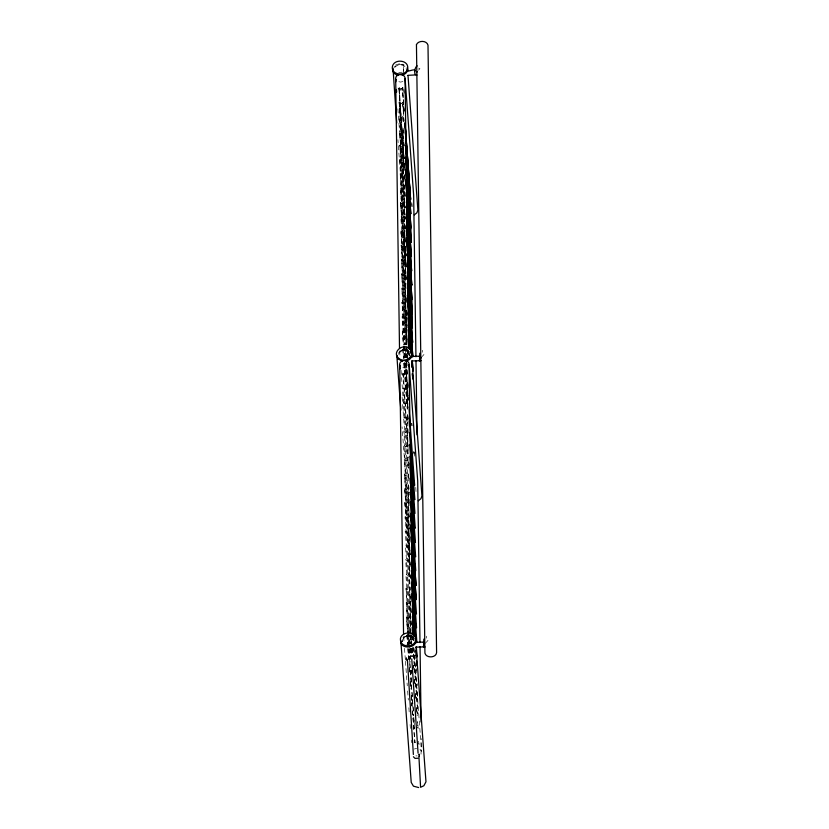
<?xml version="1.0" encoding="UTF-8"?>
<svg xmlns="http://www.w3.org/2000/svg" width="829" height="829" viewBox="0 0 829 829"><rect width="100%" height="100%" fill="white"/><g stroke="black" fill="none" stroke-linecap="round" stroke-linejoin="round"><path stroke-width="0.62" stroke-dasharray="4.14 3.11" d="M406.158 68.579L406.179 68.04M403.536 71.128L403.806 64.869L398.2 64.548L393.754 67.273M403.433 73.636L403.806 64.869M407.485 359.527L407.847 350.75L402.241 350.439L397.806 353.164M411.526 645.408L411.899 636.641L406.293 636.33L403.008 637.874M407.257 430.8L406.583 432.075L405.122 432.406M407.464 445.09L405.713 446.738L403.982 445.297L409.36 518.436M407.661 459.39L407.453 460.157M408.676 530.861L408.003 532.135L406.542 532.477M408.884 545.15L407.132 546.808L405.402 545.358L411.433 627.48M409.08 559.451L408.873 560.217M409.288 573.741L407.536 575.388L405.806 573.948L410.241 634.258M413.598 657.065L415.35 655.407M402.614 102.091L401.764 103.407M402.811 116.381L401.329 117.946L399.329 116.588L404.169 182.152L399.34 116.526M403.018 130.681L401.526 132.236L399.537 130.889L405.215 208.017L399.537 130.827M403.215 144.971L402.407 146.277M403.422 159.272L402.479 160.639L400.49 160.432M403.619 173.562L402.138 175.126L400.138 173.769L405.163 241.902M403.827 187.851L402.334 189.416L400.345 188.069L406.22 267.767L400.345 188.007M404.024 202.152L403.091 203.53L401.101 203.312M404.231 216.442L402.739 218.006L400.749 216.649L406.21 291.01M404.428 230.742L403.619 232.047M404.635 245.032L403.816 246.337M404.832 259.332L403.992 260.648M405.039 273.622L404.22 274.927M405.236 287.922L403.754 289.476L401.764 288.129L405.93 344.688L401.764 288.067M405.443 302.212L404.604 303.528M405.64 316.502L404.801 317.828M405.847 330.802L404.904 332.18L402.915 331.963M402.148 641.231C402.853 636.195 410.542 635.107 413.557 638.724M398.303 354.284C400.117 350.149 406.624 349.506 409.505 352.833M421.028 754.172L421.35 738.66M407.443 460.157L405.526 460.997L404.189 459.598L409.298 529.037M408.863 560.228L406.946 561.057L405.599 559.658L411.733 643.055M394.78 67.387C397.454 63.792 404.635 63.812 406.169 68.434M406.148 389.039L406.656 387.92L408.158 408.51M415.319 741.706L414.811 742.825L412.386 709.489M403.112 87.75C401.65 89.097 399.029 88.496 398.283 86.662C396.376 88.309 401.195 92.154 403.702 89.117M407.277 373.506L404.231 374.242L402.231 371.983L402.397 374.749L403.215 375.599L405.308 376.086L407.319 375.423M418.5 70.154L419.909 68.683L418.614 68.123M421.132 357.506L423.961 354.574L422.666 354.014L422.603 350.294M425.173 643.387L428.002 640.465L426.707 639.895L426.655 636.185M409.339 463.639L408.137 465.929L407.557 425.059M406.086 389.102L404.324 389.475L403.174 388.117L408.282 457.567M401.568 89.117L402.407 87.791L404.106 110.889M403.06 637.232L407.36 635.605L411.298 635.905M414.479 670.081L416.624 670.039M398.759 72.641L402.241 72.185M406.852 644.423L409.619 643.801M402.376 146.298L400.77 146.422L399.733 145.179L405.132 218.462M403.796 246.358L402.179 246.493L401.153 245.239L407.277 328.585M404.096 275L402.583 275.073L401.557 273.829L406.842 344.667M414.562 742.504L415.256 742.183M395.588 65.045L399.267 63.823L403.92 64.372M400.293 350.584L403.319 349.714L407.246 350.014M408.718 618.175L409.889 616.631L410.915 630.765M401.464 89.169L399.951 89.252L398.925 87.998L404.106 158.515M401.671 103.47L399.682 103.252M403.495 232.12L401.505 231.902M403.899 260.71L402.386 260.783L401.36 259.539L407.226 339.237M404.5 303.59L402.987 303.663L401.961 302.419L405.091 344.843L401.972 302.357M404.707 317.88L403.195 317.963L402.169 316.719L404.251 344.999L402.169 316.647M402.904 81.574L400.594 82.092L397.226 81.304M403.381 358.201L404.821 357.869M406.946 367.465L404.645 367.983L401.277 367.195M414.531 740.68L415.215 740.463M414.313 748.991L416.624 748.473M408.635 618.196L407.205 618.019L406.407 616.828L407.64 633.511M415.464 698.381L416.894 698.546L417.692 699.738L413.816 647.128M415.567 684.008L417.484 685.438L417.246 682.588M415.878 755.861L417.101 755.913M407.557 603.947L409.008 603.605L409.692 602.331L411.371 625.429M405.101 432.406L403.785 431.007L409.36 506.851M406.521 532.467L405.194 531.068L411.433 615.874M407.536 603.937L406.21 602.538L408.469 633.335M416.562 712.629L417.889 714.028L412.987 647.304M412.013 636.154L413.319 636.807M407.847 350.75L409.391 351.558M411.899 636.641L413.433 637.449M419.992 749.261L421.526 751.426L413.889 648.226M417.557 727.323L418.096 728.328L417.619 721.914M405.35 214.39L403.132 210.628L397.92 139.686M409.391 500.281L407.184 496.519L402.065 426.862M399.661 103.242L399.132 102.299L404.148 170.432L399.132 102.236L404.127 170.246M400.469 160.411L399.941 159.479L405.215 231.27M400.977 203.209L400.542 202.359L406.2 279.29M401.391 231.799L400.956 230.949L406.251 302.937M402.894 331.952L402.366 331.009L403.412 345.154M418.541 741.24L419.039 744.421L418.572 743.271M410.334 554.725L404.386 473.887C406.852 479.514 409.93 467.017 408.241 478.799M410.345 566.456L404.593 488.188L406.324 489.628L408.065 487.98L409.288 504.674M410.355 578.186L404.79 502.478L406.521 503.918L408.272 502.27L409.308 516.446M409.339 633.335L406.003 588.248L407.733 589.688L409.485 588.041L410.334 599.564M408.148 467.069L408.365 467.877M402.231 641.377L402.117 640.858L402.179 641.77M403.381 402.417C406.334 408.479 408.987 393.713 407.319 408.687M403.578 416.707C405.63 421.92 408.884 411.464 407.34 420.417M403.868 88.682L404.179 92.506M406.998 363.102L407.205 365.651M414.117 452.282L414.427 456.105M411.049 648.993L411.557 655.366M403.982 121.107L402.562 101.822L404.024 121.335M403.143 121.252L402.77 116.112L403.184 121.521M404.096 134.111L403.619 127.687L404.127 134.35M404.106 145.831L402.967 130.412L404.148 146.08M404.873 167.841L404.521 163.852L404.915 168.069M404.531 175.572L404.79 178.276M403.982 201.882L405.215 218.587M399.941 159.479L405.153 230.182M405.143 240.752L404.386 230.472L405.184 241.001M405.619 247.177L406.189 254.897M405.536 247.042L406.2 256.047L405.516 246.845M406.2 266.617L404.583 244.762L406.231 266.845M401.153 245.239L407.288 327.652M408.065 349.662L408.459 355.952L408.065 349.683M407.143 349.683L407.692 356.242M406.946 357.682L406.283 348.677L406.987 357.931M411.785 423.246L411.972 425.816M406.417 362.843L407.267 374.407M407.837 382.128L408.314 388.552L407.806 381.91M404.345 346.284L405.194 357.848M405.578 362.998L408.324 400.272L405.557 362.843M403.505 346.439L404.355 358.004M404.739 363.143L408.055 408.137L404.542 360.46M402.853 349.164L403.516 358.159L402.853 349.092M403.899 363.299L407.215 408.293M407.681 414.728L408.158 421.153L407.661 414.531M404.49 163.645L404.77 167.499M404.552 174.67L404.832 178.515M404.5 175.375L404.687 177.945M397.879 108.827L404.324 196.618L406.428 345.496M399.744 145.116L405.205 219.54M405.557 246.14L406.22 255.125M400.148 173.707L405.163 241.881M406.231 301.797L400.956 230.887L406.231 302.74M406.79 310.44L407.267 316.854M401.36 259.477L407.288 340.315M401.568 273.767L407.733 356.46M411.795 423.37L411.972 425.857M406.397 362.667L407.267 374.387M408.324 399.277L406.448 373.62L404.697 375.268L402.967 373.827L408.272 445.836M404.334 346.159L405.194 357.817M402.376 330.947L403.412 345.092M403.505 346.346L404.438 359.175M407.795 415.018L408.169 420.241M403.889 363.206L407.277 409.402M407.433 421.692L408.282 433.246M408.676 461.743L409.049 466.914M399.619 350.874L400.086 357.33M401.039 370.242L408.293 469.297M408.656 474.271L408.956 478.26M408.707 485.203L409.277 492.892M402.106 397.298L408.5 483.597M408.573 484.716L409.339 495.12M409.319 528.177L408.479 516.56L406.728 518.218L404.998 516.768L410.386 590.051M409.692 533.213L409.889 535.876M404.438 474.188L410.345 554.86M404.635 488.478L410.355 566.59M404.842 502.768L410.365 578.321M415.184 654.413L415.557 659.552M416.22 668.506L416.593 673.625M410.428 600.838L411.36 613.647M413.091 636.527L413.422 641.822M412.935 636.299L413.402 642.765M412.127 635.625L412.593 642.071M412.966 647.148L417.837 713.738M412.137 635.76L412.469 641.594M411.008 632.05L411.764 642.288M412.231 648.641L412.79 656.361M413.453 665.283L413.64 667.884M414.479 679.376L414.852 684.516M415.516 693.458L415.982 699.873M416.541 707.541L417.111 715.23M417.578 721.624L418.044 728.028M412.117 648.257L412.811 656.464M413.474 665.449L413.806 671.355M414.51 679.562L414.79 683.417M415.547 693.676L416.013 700.101M416.583 707.8L417.153 715.489M410.376 634.765L411.029 643.822M411.402 648.848L411.961 656.578M410.334 635.542L410.915 643.397M411.277 648.371L411.847 656.195M406.055 588.538L409.339 633.356M410.086 643.605L409.433 634.641L410.086 643.573M410.459 648.724L411.018 656.402M410.438 648.547L411.029 656.371M406.262 602.828L409.536 647.625M409.63 648.931L410.376 659.179M411.225 670.661L411.412 673.262M408.562 634.62L409.505 647.449M409.609 648.734L410.355 658.993M411.205 670.547L411.391 673.117M406.459 617.128L408.428 643.998M408.801 649.138L413.671 715.728M407.733 634.796L408.676 647.625M408.77 648.91L413.671 715.634M406.946 635.263L407.785 646.775M407.878 648.071L408.728 659.573M409.288 667.272L409.661 672.371M410.314 681.334L410.883 689.044M411.35 695.407L412.282 708.204M406.894 634.973L407.557 643.957M407.93 649.086L408.687 659.356M409.35 668.34L409.63 672.184M410.386 682.454L410.852 688.868M411.422 696.567L412.086 705.552M412.459 710.681L414.821 742.763M403.661 636.765L404.044 641.926M404.521 648.382L405.371 659.998M405.464 661.293L407.267 685.821M407.64 690.982L408.314 700.018M408.873 707.769L409.35 714.225M410.106 724.556L410.396 728.422M411.246 740.048L411.433 742.629M403.847 89.667L404.106 93.553M399.288 87.895L404.303 167.427M404.79 175.012L405.194 181.416M403.34 373.786L408.272 452.033M408.915 462.178L409.329 468.706M415.775 487.4L416.127 493.763M406.448 346.791L406.593 357.133M406.666 362.314L407.319 408.459M407.412 414.842L407.536 423.785M408.407 485.058L410.51 633.978M410.531 635.263L410.635 643.024M410.718 648.195L410.821 655.957M411.018 670.091L411.298 689.241M411.381 695.624L411.526 705.842M404.158 111.946L402.366 87.522L404.158 111.967M404.137 158.712L398.925 87.998L404.137 158.681M405.205 196.297L404.262 183.437L405.205 196.276M405.132 229.032L404.179 216.172L405.132 229.032M406.231 279.497L400.542 202.359L406.231 279.477M407.277 315.932L406.728 309.362L407.277 315.942M409.298 355.796L408.925 350.657L409.298 355.796M414.054 454.095L413.868 451.525L414.054 454.157M406.034 357.703L405.184 346.128L406.034 357.672M414.614 728.536L413.775 716.95L414.614 728.463M412.003 206.597L411.733 201.509L412.003 206.597"/><path stroke-width="1.24" d="M396.666 355.092L397.868 358.843L402.314 361.092M421.07 360.656L411.961 360.957M410.749 237.654L411.008 227.954L405.796 157.251L411.008 227.954M411.671 312.771L412.023 299.424L406.624 226.151L412.023 299.424M411.868 327.061L412.22 313.725L406.635 237.871M419.163 754.359L419.091 754.97M412.22 313.787L406.635 237.892M416.769 72.403L417.08 71.615M420.811 358.283L421.132 357.506M404.935 79.563L405.039 78.745L408.852 348.056M417.142 65.864C414.282 67.315 413.433 75.999 417.018 75.045M393.039 68.62L396.697 122.92M392.718 68.61C391.848 72.03 395.091 74.89 398.272 75.201M400.811 640.392C399.329 651.014 420.49 647.76 414.821 638.143M407.443 69.449C410.117 60.496 395.319 58.103 392.604 65.709C389.931 74.672 404.718 77.056 407.443 69.449L407.692 71.221L407.412 69.014C406.003 73.999 414.749 67.47 415.319 70.921M408.573 366.231L409.091 364.636L412.894 633.936M407.837 75.325L415.402 74.942M415.899 647.159L423.536 646.9L423.557 646.123M419.775 353.227L419.495 361.112M423.826 639.107L423.526 646.941L425.09 646.941M414.262 214.887L416.925 212.784L417.878 210.027L408.013 75.605M418.303 500.778L420.977 498.675L421.93 495.908L412.065 361.485M417.878 758.255L414.977 758.369L413.402 756.732M402.241 75.035C405.63 74.455 408.915 70.962 407.36 67.429M405.505 361.081C408.925 360.719 412.697 357.651 411.609 353.89M409.35 661.977L410.096 661.874M411.567 356.501L419.287 356.18L419.37 356.812M415.619 642.392L423.339 642.071L423.412 642.703M418.676 787.55L413.443 786.172L411.225 782.41L400.904 641.812C397.495 633.263 412.231 629.408 415.381 636.879C418.686 645.47 404.034 649.294 400.863 641.833M408.77 348.128C401.91 343.082 391.06 353.309 399.371 358.812C406.262 363.921 417.06 353.589 408.77 348.128L408.241 340.512L408.832 348.408M414.065 498.426L414.852 499.618L409.93 432.738M414.873 555.606L415.661 556.787L410.738 489.908M415.681 612.776L416.469 613.968L411.557 547.088M409.94 212.493L410.801 213.664L405.785 145.531M414.117 484.323L414.655 485.317L409.08 409.474M414.925 541.503L415.464 542.498L409.899 466.789M415.733 598.683L416.272 599.678L410.801 525.254M416.541 655.853L417.08 656.858L416.324 646.589M410.075 198.432L410.604 199.364L405.018 123.521L410.593 199.426L404.946 122.443M412.5 369.962L413.029 370.905L412.272 360.615M410.883 255.601L411.412 256.544L405.754 179.613M411.091 269.902L411.619 270.834L406.593 202.701L411.609 270.907M414.894 527.368L415.256 528.208L409.961 456.199M415.702 584.538L416.065 585.378L410.769 513.42M410.769 241.394L411.205 242.255L405.806 168.971L411.205 242.317M412.396 355.755L412.832 356.605L407.433 283.331M410.769 352.252L411.412 353.32M406.749 659.065L406.272 657.874L406.303 660.133M416.604 641.822L416.873 642.558L411.578 570.559M411.619 284.575L411.816 285.135L406.604 214.431M412.427 341.755L412.624 342.315L407.412 271.601L412.624 342.377M414.956 513.483L409.951 444.468M415.764 570.663L410.759 501.649M416.583 627.833L411.567 558.819M395.91 79.936L395.692 79.128L395.879 81.708M399.961 365.827L399.744 365.019L400.024 368.895M411.712 356.884L411.598 355.32M405.827 180.701L411.412 256.544M412.427 328.015L407.433 260.068M407.443 295.051L411.992 356.76M408.303 318.346L410.863 353.061L408.241 317.248M411.619 363.34L411.909 367.195L411.63 363.444M412.376 373.62L412.759 378.77M408.324 330.066L409.744 349.351M405.785 145.552L410.801 213.727M406.604 214.452L411.816 285.197M396.449 89.459L396.645 92.04M407.422 283.352L412.821 356.667M407.443 295.072L411.982 356.812M412.272 360.698L413.029 370.967M412.386 373.713L412.759 378.822M408.251 328.978L409.764 349.506M409.091 421.205L409.464 426.334M409.899 478.385L410.293 483.649M410.769 513.379L416.023 585.087M410.79 525.109L416.22 599.377M410.801 536.84L411.194 542.114M396.853 355.921L400.832 410.096M411.598 582.29L416.044 642.734M416.106 647.376L425.971 781.799L423.868 785.737L420.583 787.291L418.925 756.732M411.609 594.02L412.189 601.854M412.459 605.543L414.738 636.506M415.733 650.361L416.054 654.464M416.531 660.879L416.863 665.739M412.396 616.154L413.806 635.397M412.396 627.729L412.863 634.133M412.386 627.771L412.873 634.299M411.764 658.858L418.075 753.188M407.381 659.677L413.37 754.473M419.173 754.276L419.205 756.494M415.94 356.75L413.65 195.084L405.018 77.605C404.034 73.449 396.169 73.646 395.682 77.988L399.505 348.439M415.992 360.636L417.049 434.893M419.982 642.641L417.702 480.975L409.07 363.496C408.086 359.34 400.22 359.537 399.723 363.879L403.557 634.33M420.044 646.516L421.111 722.059M416.448 44.6L424.925 653.138C426.158 658.33 435.971 658.071 436.593 652.661L427.992 45.149C426.728 40.279 418.438 40.238 416.448 44.6M415.743 642.682L415.381 639.812L415.764 642.765"/></g></svg>
